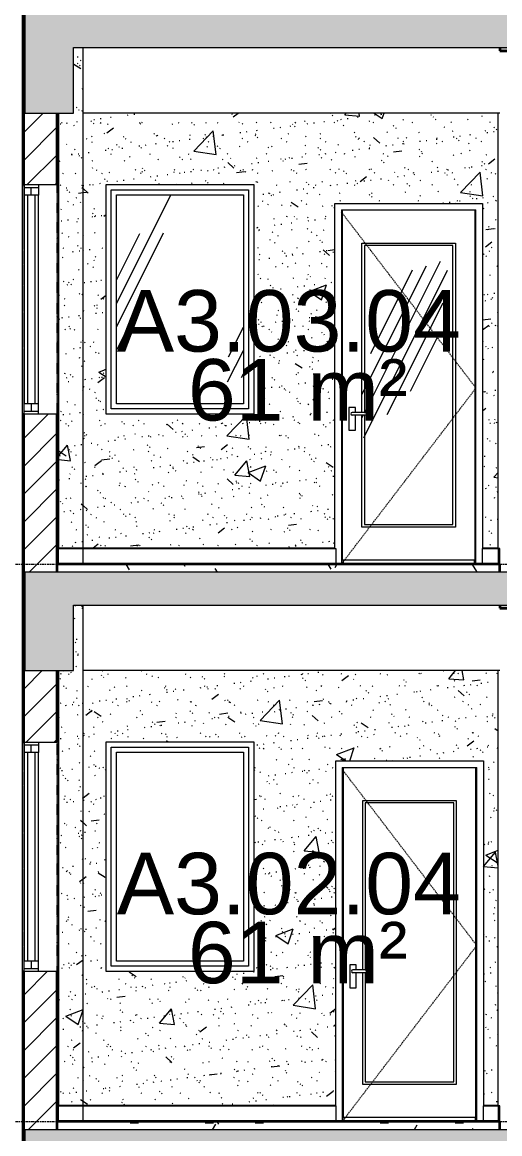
# Model space of a CAD drawing. Header units: millimetres. Extents: x -92143 to -2058, y -8802 to 35300.
# Drawn here: x -78248 to -75337, y 5525 to 12305 of the extents above; entities that cross this region are included whole.
import ezdxf

# ---------------------------------------------------------------- set-up
doc = ezdxf.new("R2010")
doc.units = ezdxf.units.MM
for name, pattern in [('1 NÉT CALL OUT', [6, 3, -3]), ('Centre', [31.75, 6.35, -4.7625, 15.875, -4.7625]), ('Dash', [6.35, 3.175, -3.175]), ('Grid Line', [22.225, 12.7, -3.175, 3.175, -3.175])]:
    doc.linetypes.add(name, pattern=pattern)
for name, color, linetype, lineweight in [('0-1', 7, 'Continuous', 5), ('A-AREA-IDEN', 2, 'Continuous', 9), ('A-DETL-GENF-1', 7, 'Continuous', 9), ('A-DETL-GENF-HDLN-1', 7, 'Dash', 9), ('A-DETL-GENF-HDLN-2', 1, 'Continuous', 9), ('A-DETL-THIN', 151, 'Continuous', 9), ('A-DOOR', 31, 'Continuous', 9), ('A-DOOR-1', 7, 'Continuous', 9), ('A-FLOR-1', 10, 'Continuous', 35), ('A-FLOR-HRAL', 11, 'Continuous', 9), ('A-FLOR-HRAL-1', 253, 'Continuous', 18), ('A-FLOR-HRAL-2', 9, 'Continuous', 9), ('A-FLOR-LEVL-2', 51, 'Centre', 9), ('A-FLOR-PATT-1', 7, 'Continuous', 9), ('A-FLOR-PATT-2', 67, 'Continuous', 9), ('A-GLAZ', 151, 'Continuous', 9), ('A-GLAZ-1', 7, 'Continuous', 9), ('A-GLAZ-2', 7, '1 NÉT CALL OUT', 9), ('A-GLAZ-3', 151, 'Continuous', 18), ('A-GLAZ-4', 55, '1 NÉT CALL OUT', 9), ('A-WALL', 113, 'Continuous', 9), ('A-WALL-1', 7, 'Continuous', 9), ('A-WALL-3', 113, 'Continuous', 25), ('A-WALL-PATT-1', 7, 'Continuous', 9), ('A-WALL-PATT-2', 9, 'Continuous', 9), ('A-WALL-PATT-4', 111, 'Continuous', 9), ('I-WALL-1', 250, 'Continuous', 25), ('I-WALL-2', 7, 'Continuous', 9), ('S-BEAM-1', 12, 'Continuous', 5), ('S-BEAM-2', 7, 'Continuous', 9), ('S-BEAM-3', 10, 'Continuous', 35), ('S-COLS-1', 7, 'Continuous', 9), ('S-GRID-1', 1, 'Grid Line', 9)]:
    doc.layers.add(name, color=color, linetype=linetype, lineweight=lineweight)
doc.styles.add('Arial', font='arial.ttf', dxfattribs={"height": 375})
pattern_1 = [(45, (-51987.05, 14125), (-79.5495, 79.5495), [])]
pattern_2 = [(50, (-51987.05, 14125), (1093.104, -95.634), [114.3, -1257.3]), (355, (-51987, 14125), (-211.457, 1146.34), [91.44, -1005.84]), (100.451, (-51896, 14117), (881.656, 1050.7), [97.14, -1068.54]), (46.184, (-51987, 14429.8), (1626.475, -252.26), [171.45, -1885.95]), (96.636, (-51851.5, 14408.8), (1424.42, 1484.565), [145.71, -1602.81]), (351.184, (-51987, 14429.8), (1424.43, 1484.55), [137.16, -1508.76]), (21, (-51834.65, 14353.6), (909.686, -613.59), [114.3, -1257.3]), (326, (-51834.7, 14353.6), (370.81, 1105.13), [91.44, -1005.84]), (71.451, (-51758.8, 14302.5), (1280.503, 491.528), [97.14, -1068.54]), (37.5, (-51987.05, 14125), (18.5313, 507.33), [50.292, -943.356, 50.292, -970.788, -1009.65]), (37.5, (-51987.05, 14125), (18.5313, 507.33), [-2014.728, 50.292, -959.358]), (7.5, (-51987.05, 14125), (400.918, 601.084), [50.292, -531.876, 50.292, -920.496, -384.81]), (7.5, (-51987.05, 14125), (400.918, 601.084), [-1552.956, 50.292, -334.518]), (327.5, (-52326.9, 14125), (813.545, -34.374), [50.292, -330.708, 50.292, -1138.428, -1577.34]), (327.5, (-52326.9, 14125), (813.545, -34.374), [-1569.72, 50.292, -1527.048]), (317.5, (-52479.3, 14125), (888.775, 152.56), [50.292, -445.008, 50.292, -739.14, -1120.14]), (317.5, (-52479.3, 14125), (888.775, 152.56), [-1284.732, 50.292, -1069.848])]
pattern_3 = [(37.5, (-51987.05, 14125), (-4.79953, 146.8239), [5.029, -110.795, 5.029, -124.511, -123.825]), (37.5, (-51987.05, 14125), (-4.79953, 146.8239), [-245.364, 5.029, -118.796]), (7.5, (-51987.05, 14125), (134.8574, 215.0472), [5.029, -57.455, 5.029, -99.365, -40.005]), (7.5, (-51987.05, 14125), (134.8574, 215.0472), [-166.878, 5.029, -34.976]), (327.5, (-52080.78, 14125), (237.29776, 0.4316), [5.029, -33.071, 5.029, -132.131, -179.07]), (327.5, (-52080.78, 14125), (237.29776, 0.4316), [-175.26, 5.029, -174.041]), (317.5, (-52080.78, 14125), (229.067, 66.8792), [5.029, -14.021, 5.029, -84.887, -102.87]), (317.5, (-52080.78, 14125), (229.067, 66.8792), [-108.966, 5.029, -97.841])]
pattern_4 = [(0, (-51987.05, 14125), (609.6, 152.4), [50.292, -406.908, 50.292, -406.908, -2438.4]), (0, (-51987.05, 14125), (609.6, 152.4), [-914.4, 50.292, -864.108, 50.292, -406.908, -1066.8]), (0, (-51987.05, 14125), (609.6, 152.4), [-2286, 50.292, -254.508, 50.292, -711.708]), (120, (-51758.45, 14201.2), (-436.7823, 451.7291), [50.292, -406.908, 50.292, -2845.308]), (120, (-51758.45, 14201.2), (-436.7823, 451.7291), [-507.492, -406.908, 50.292, -864.108, -1524]), (120, (-51758.45, 14201.2), (-436.7823, 451.7291), [-1828.8, 50.292, -406.908, 50.292, -1016.508]), (120, (-51758.45, 14201.2), (-436.7823, 451.7291), [-2336.292, -254.508, 50.292, -711.708]), (240, (-51682.25, 14506), (-172.8177, -604.1291), [50.292, -406.908, 50.292, -406.908, -2438.4]), (240, (-51682.25, 14506), (-172.8177, -604.1291), [-914.4, 50.292, -864.108, 50.292, -406.908, -1066.8]), (240, (-51682.25, 14506), (-172.8177, -604.1291), [-2286, 50.292, -254.508, 50.292, -711.708])]
pattern_5 = [(63.435, (-51796.6, 14220.2), (-766.75, 2300.24), [952.5, -571.5, 952.5, -571.5, -1211.71]), (63.435, (-51796.6, 14220.2), (-766.75, 2300.24), [-3048, 381, -830.71]), (63.435, (-51844.2, 14267.9), (-766.75, 2300.24), [762, -952.5, 571.5, -571.5, -1402.21]), (63.435, (-51844.2, 14267.9), (-766.75, 2300.24), [-2857.5, 666.75, -735.46]), (63.435, (-51844.2, 14410.8), (-766.75, 2300.24), [571.5, -1143, 381, -571.5, -1592.71]), (63.435, (-51844.2, 14410.8), (-766.75, 2300.24), [-2667, 857.25, -735.46]), (63.435, (-51701.3, 14267.9), (-766.75, 2300.24), [571.5, -1143, 476.25, -2068.96]), (63.435, (-51558.4, 14410.8), (-766.75, 2300.24), [285.75, -1428.75, 190.5, -2354.71]), (63.435, (-51796.6, 14648.9), (-766.75, 2300.24), [190.5, -1428.75, 190.5, -762, -1687.96]), (63.435, (-51796.6, 14648.9), (-766.75, 2300.24), [-2571.75, 476.25, -1211.71]), (63.435, (-50939.3, 14506), (-766.75, 2300.24), [952.5, -1428.75, 1143, -754.51]), (63.435, (-50939.3, 14363.1), (-766.75, 2300.24), [1333.5, -952.5, 1428.75, -564.01]), (63.435, (-50844, 14410.8), (-766.75, 2300.24), [1524, -762, 1143, -830.71]), (63.435, (-50701.2, 14553.6), (-766.75, 2300.24), [952.5, -1333.5, 762, -1211.71]), (63.435, (-50844, 14839.4), (-766.75, 2300.24), [476.25, -1905, 571.5, -1306.96]), (63.435, (-50558.3, 14696.5), (-766.75, 2300.24), [381, -1905, 381, -1592.71])]
pattern_6 = [(45, (-51987.05, 14125), (-84.8528, 84.8528), [])]

# ---------------------------------------------------------------- blocks, each defined once
blk = doc.blocks.new('NCV_TKTC_KET CAU_rvt-1-TKCS_MẶT CẮT E')
at = {"layer": 'A-FLOR-PATT-1'}
for points in [[(-78233.3, 12180), (-78233.3, 12350), (-78236.9, 12350), (-78236.9, 12180)], [(-78236.9, 8780), (-78233.3, 8780.2), (-78233.3, 8950), (-78236.9, 8950)], [(-78233.3, 5380), (-78233.3, 5550), (-78236.9, 5550), (-78236.9, 5380)]]:
    blk.add_hatch(color=256, dxfattribs=at).paths.add_polyline_path(points)
h = blk.add_hatch(color=256, dxfattribs=at)
h.paths.add_polyline_path([(-48635.6, 12130), (-48635.6, 12150), (-50536.9, 12150), (-50536.9, 12130), (-48844.9, 12130)])
h.paths.add_polyline_path([(-73236.9, 12130), (-73236.9, 12150), (-75336.9, 12150), (-75336.9, 12130), (-73352.2, 12130)])
h.paths.add_polyline_path([(-20336.9, 12130), (-20336.9, 12150), (-22235.3, 12150), (-22235.3, 12130), (-20484.2, 12130)])
h.paths.add_polyline_path([(-66936.9, 12130), (-65032.3, 12130), (-65032.3, 12150), (-66936.9, 12150)])
h.paths.add_polyline_path([(-22435.3, 12130), (-22435.3, 12150), (-22438.4, 12150), (-22438.4, 12130)])
h.paths.add_polyline_path([(-28536.9, 12130), (-28536.9, 12150), (-30435.3, 12150), (-30435.3, 12130), (-28807.5, 12130)])
h.paths.add_polyline_path([(-58736.9, 12130), (-56833.3, 12130), (-56833.3, 12150), (-58736.9, 12150)])
h.paths.add_polyline_path([(-30635.3, 12130), (-30635.3, 12150), (-30638.4, 12150), (-30638.4, 12130)])
h.paths.add_polyline_path([(-40434.4, 12130), (-40434.4, 12150), (-42336.9, 12150), (-42336.9, 12130), (-40521.7, 12130)])
h.paths.add_polyline_path([(-48435.6, 12130), (-48433.3, 12130), (-48433.3, 12150), (-48435.6, 12150)])
h = blk.add_hatch(color=256, dxfattribs=at)
h.paths.add_polyline_path([(-74122.9, 8730), (-73236.9, 8730), (-73236.9, 8750), (-75336.9, 8750), (-75336.9, 8730), (-74739.4, 8730)])
h.paths.add_polyline_path([(-20336.9, 8730), (-20336.9, 8750), (-22235.3, 8750), (-22235.3, 8730), (-20484.2, 8730)])
h.paths.add_polyline_path([(-66936.9, 8730), (-65032.3, 8730), (-65032.3, 8750), (-66936.9, 8750)])
h.paths.add_polyline_path([(-22438.4, 8730), (-22435.3, 8730.3), (-22435.3, 8750), (-22438.4, 8749.9), (-22438.4, 8741.9)])
h.paths.add_polyline_path([(-28536.9, 8730), (-28536.9, 8750), (-30435.3, 8750), (-30435.3, 8730), (-28807.5, 8730)])
h.paths.add_polyline_path([(-58736.9, 8730), (-56833.3, 8730), (-56833.3, 8750), (-58736.9, 8750)])
h.paths.add_polyline_path([(-50536.9, 8730), (-48635.6, 8730), (-48635.6, 8750), (-50536.9, 8750)])
h.paths.add_polyline_path([(-30635.3, 8730), (-30635.3, 8750), (-30638.4, 8750), (-30638.4, 8730)])
h.paths.add_polyline_path([(-40434.4, 8730), (-40434.4, 8750), (-42336.9, 8750), (-42336.9, 8730), (-40521.7, 8730)])
h.paths.add_polyline_path([(-48435.6, 8730), (-48433.3, 8730), (-48433.3, 8750), (-48435.6, 8750)])
at = {"layer": 'S-BEAM-1'}
for points in [[(-78233.3, 11750), (-78233.3, 12300), (-78236.9, 12300), (-78236.9, 11750)], [(-78233.3, 8350), (-78233.3, 8900), (-78236.9, 8900), (-78236.9, 8350)]]:
    blk.add_hatch(color=256, dxfattribs=at).paths.add_polyline_path(points)
at = {"layer": 'A-FLOR-1'}
for p, q in [((-78236.9, 12350), (-78236.9, 12180)), ((-78236.9, 12180), (-78233.3, 12180)), ((-75336.9, 12150), (-75336.9, 12130)), ((-75336.9, 12130), (-73236.9, 12130)), ((-78233.3, 8950), (-78236.9, 8950)), ((-78236.9, 8950), (-78236.9, 8780)), ((-78236.9, 8780), (-78233.3, 8780)), ((-75336.9, 8750), (-75336.9, 8730)), ((-75336.9, 8730), (-73236.9, 8730)), ((-78233.3, 5550), (-78236.9, 5550)), ((-78236.9, 5550), (-78236.9, 5380))]:
    blk.add_line(p, q, dxfattribs=at)
at = {"layer": 'S-BEAM-2'}
for p, q in [((-76536.9, 11750), (-77876.9, 11750)), ((-75336.9, 11750), (-76536.9, 11750)), ((-76536.9, 8350), (-77876.9, 8350)), ((-75336.9, 8350), (-76536.9, 8350))]:
    blk.add_line(p, q, dxfattribs=at)
at = {"layer": 'S-BEAM-3'}
for p, q in [((-78233.3, 12300), (-78236.9, 12300)), ((-78236.9, 12300), (-78236.9, 11750)), ((-78236.9, 11750), (-78233.3, 11750)), ((-78233.3, 8900), (-78236.9, 8900)), ((-78236.9, 8900), (-78236.9, 8350)), ((-78236.9, 8350), (-78233.3, 8350))]:
    blk.add_line(p, q, dxfattribs=at)
at = {"layer": 'S-COLS-1'}
for p, q in [((-77886.9, 9095), (-77886.9, 9100)), ((-77886.9, 5695), (-77886.9, 5700))]:
    blk.add_line(p, q, dxfattribs=at)
blk = doc.blocks.new('DOOR_CW_01 CANH MO-PANEL KINH - DIW_01-900x2200-CỬA GỖ VÂN LAMINATE-553393-TKCS_MẶT CẮT E')
at = {"layer": 'A-DETL-GENF-HDLN-1'}
for p, q in [((-50676.9, 6673.5), (-51496.9, 7747)), ((-51496.9, 5600), (-50676.9, 6673.5))]:
    blk.add_line(p, q, dxfattribs=at)
at = {"layer": 'A-DOOR-1'}
for p, q in [((-51496.9, 7760), (-51496.9, 5600)), ((-51496.9, 7760), (-50676.9, 7760)), ((-50681.9, 7758), (-51491.9, 7758)), ((-51491.9, 7758), (-51491.9, 5626)), ((-50681.9, 5626), (-50681.9, 7758)), ((-50676.9, 5600), (-50676.9, 7760)), ((-51371.9, 6524.5), (-51371.9, 7558)), ((-51371.9, 7558), (-50801.9, 7558)), ((-51356.9, 7543), (-51356.9, 6524.5)), ((-50816.9, 7543), (-51356.9, 7543)), ((-50816.9, 5841), (-50816.9, 7543)), ((-50801.9, 7558), (-50801.9, 5826)), ((-51412.2, 6556), (-51451.7, 6556)), ((-51451.7, 6556), (-51451.7, 6416)), ((-51356.9, 6524.5), (-51431.9, 6524.5)), ((-51412.2, 6524.5), (-51412.2, 6556)), ((-51356.9, 6524.5), (-51331.1, 6524.5)), ((-51331.1, 6524.5), (-51331.1, 6507.5)), ((-51356.9, 6507.5), (-51431.9, 6507.5)), ((-51412.2, 6416), (-51412.2, 6507.5)), ((-51371.9, 5826), (-51371.9, 6507.5)), ((-51356.9, 6507.5), (-51356.9, 5841)), ((-51331.1, 6507.5), (-51356.9, 6507.5)), ((-51451.7, 6416), (-51412.2, 6416)), ((-51356.9, 5841), (-50816.9, 5841)), ((-50801.9, 5826), (-51371.9, 5826)), ((-51536.9, 5695), (-51536.9, 5700)), ((-50636.9, 5700), (-50636.9, 5695)), ((-51491.9, 5626), (-50681.9, 5626)), ((-51486.9, 5626), (-51486.9, 5600)), ((-50686.9, 5626), (-50686.9, 5600))]:
    blk.add_line(p, q, dxfattribs=at)
for start, end in [(90, 180), (180, 270)]:
    blk.add_arc((-51431.9, 6516), 8.5, start, end, dxfattribs=at)
blk = doc.blocks.new('M_Fixed - 900 x 1400-901191-TKCS_MẶT CẮT E')
at = {"layer": 'A-GLAZ-1'}
for p, q in [((-53204.9, 6547), (-53204.9, 7883)), ((-53204.9, 7883), (-52368.9, 7883)), ((-52368.9, 7883), (-52368.9, 6547)), ((-53173.9, 6578), (-53173.9, 7852)), ((-53173.9, 7852), (-52399.9, 7852)), ((-52399.9, 7852), (-52399.9, 6578)), ((-52399.9, 6578), (-53173.9, 6578)), ((-52368.9, 6547), (-53204.9, 6547))]:
    blk.add_line(p, q, dxfattribs=at)
blk = doc.blocks.new('Railing - Railing-944902-TKCS_MẶT CẮT E')
at = {"layer": 'A-FLOR-HRAL-1'}
for p, q in [((-75336.9, 5695), (-75346.9, 5695)), ((-75346.9, 5695), (-75346.9, 5600)), ((-75336.9, 5600), (-75336.9, 5695)), ((-75346.9, 5600), (-75336.9, 5600))]:
    blk.add_line(p, q, dxfattribs=at)
at = {"layer": 'A-FLOR-HRAL-2'}
for p, q in [((-75436.9, 5600), (-75436.9, 5695)), ((-75436.9, 5695), (-75346.9, 5695))]:
    blk.add_line(p, q, dxfattribs=at)
blk = doc.blocks.new('Railing - Railing-915998-TKCS_MẶT CẮT E')
at = {"layer": 'A-FLOR-HRAL-1'}
for p, q in [((-78026.9, 5695), (-78036.9, 5695)), ((-78036.9, 5695), (-78036.9, 5600)), ((-78026.9, 5600), (-78026.9, 5695)), ((-78036.9, 5600), (-78026.9, 5600))]:
    blk.add_line(p, q, dxfattribs=at)
at = {"layer": 'A-FLOR-HRAL-2'}
for p, q in [((-78026.9, 5695), (-77876.9, 5695)), ((-77876.9, 5600), (-77876.9, 5695)), ((-77876.9, 5695), (-76336.9, 5695)), ((-76336.9, 5695), (-76336.9, 5600))]:
    blk.add_line(p, q, dxfattribs=at)
blk = doc.blocks.new('NCV_TKTC_TANG 2_rvt-1-TKCS_MẶT CẮT E')
at = {"layer": 'A-FLOR-PATT-2'}
h = blk.add_hatch(dxfattribs=at)
h.set_pattern_fill('FP_2', color=256, style=0, pattern_type=2)
h.set_pattern_definition(pattern_4)
h.paths.add_polyline_path([(-75355.9, 5550), (-75336.9, 5550), (-75336.9, 5600), (-78036.9, 5600), (-78036.9, 5550), (-75972.5, 5550)])
at = {"layer": 'A-WALL-PATT-1'}
h = blk.add_hatch(dxfattribs=at)
h.set_pattern_fill('FP_5', color=256, style=0, pattern_type=2)
h.set_pattern_definition(pattern_1)
h.paths.add_polyline_path([(-78036.9, 5700), (-78026.9, 5700), (-78026.9, 8350), (-78036.9, 8350), (-78036.9, 5977.7)])
at = {"layer": 'A-WALL-PATT-2'}
h = blk.add_hatch(dxfattribs=at)
h.set_pattern_fill('FP_7', color=256, style=0, pattern_type=2)
h.set_pattern_definition(pattern_2)
h.paths.add_polyline_path([(-78026.9, 5700), (-77876.9, 5700), (-77876.9, 8750), (-77935.7, 8750), (-77936.9, 8350), (-78026.9, 8350), (-78026.9, 5977.7)])
h = blk.add_hatch(dxfattribs=at)
h.set_pattern_fill('FP_6', color=256, style=0, pattern_type=2)
h.set_pattern_definition(pattern_3)
h.paths.add_polyline_path([(-78026.9, 5700), (-77876.9, 5700), (-77876.9, 8750), (-77935.7, 8750), (-77936.9, 8350), (-78026.9, 8350), (-78026.9, 5977.7)])
h = blk.add_hatch(dxfattribs=at)
h.set_pattern_fill('FP_7', color=256, style=0, pattern_type=2)
h.set_pattern_definition(pattern_2)
h.paths.add_polyline_path([(-77876.9, 5700), (-76336.9, 5700), (-76336.9, 7800), (-75436.9, 7800), (-75436.9, 5700), (-75346.9, 5700), (-75346.9, 8350), (-77876.9, 8350), (-77876.9, 5977.7)])
h.paths.add_polyline_path([(-76836.9, 6515), (-77736.9, 6515), (-77736.9, 7915), (-76836.9, 7915), (-76836.9, 7195.1)])
h = blk.add_hatch(dxfattribs=at)
h.set_pattern_fill('FP_6', color=256, style=0, pattern_type=2)
h.set_pattern_definition(pattern_3)
h.paths.add_polyline_path([(-77876.9, 5700), (-76336.9, 5700), (-76336.9, 7800), (-75436.9, 7800), (-75436.9, 5700), (-75346.9, 5700), (-75346.9, 8350), (-77876.9, 8350), (-77876.9, 5977.7)])
h.paths.add_polyline_path([(-76836.9, 6515), (-77736.9, 6515), (-77736.9, 7915), (-76836.9, 7915), (-76836.9, 7195.1)])
at = {"layer": 'A-FLOR-1'}
for p, q in [((-75336.9, 5600), (-78036.9, 5600)), ((-78036.9, 5600), (-78036.9, 5550)), ((-75336.9, 5550), (-75336.9, 5600))]:
    blk.add_line(p, q, dxfattribs=at)
at = {"layer": 'A-WALL-1'}
blk.add_line((-75436.9, 5700), (-75436.9, 5695), dxfattribs=at)
at = {"layer": 'I-WALL-1'}
for p, q in [((-78036.9, 8350), (-78036.9, 7914.4)), ((-78026.9, 5700), (-78026.9, 8350)), ((-78036.9, 6514.4), (-78036.9, 5700)), ((-78036.9, 5700), (-78026.9, 5700))]:
    blk.add_line(p, q, dxfattribs=at)
at = {"layer": 'I-WALL-2'}
for p, q in [((-77876.9, 5700), (-77876.9, 8750)), ((-75346.9, 5700), (-75346.9, 8350)), ((-77736.9, 6515), (-77736.9, 7915)), ((-77736.9, 7915), (-76836.9, 7915)), ((-76836.9, 7915), (-76836.9, 6515)), ((-76336.9, 5700), (-76336.9, 7800)), ((-76336.9, 7800), (-75436.9, 7800)), ((-75436.9, 7800), (-75436.9, 5700)), ((-76836.9, 6515), (-77736.9, 6515)), ((-78026.9, 5700), (-77876.9, 5700)), ((-77876.9, 5700), (-76336.9, 5700)), ((-75436.9, 5700), (-75346.9, 5700))]:
    blk.add_line(p, q, dxfattribs=at)
at = {"layer": 'A-DOOR'}
blk.add_blockref('DOOR_CW_01 CANH MO-PANEL KINH - DIW_01-900x2200-CỬA GỖ VÂN LAMINATE-553393-TKCS_MẶT CẮT E', (-24800, 0), dxfattribs=at)
at = {"layer": 'A-FLOR-HRAL'}
for name in ['Railing - Railing-915998-TKCS_MẶT CẮT E', 'Railing - Railing-944902-TKCS_MẶT CẮT E']:
    blk.add_blockref(name, (0, 0), dxfattribs=at)
at = {"layer": 'A-GLAZ'}
blk.add_blockref('M_Fixed - 900 x 1400-901191-TKCS_MẶT CẮT E', (-24500, 0), dxfattribs=at)
blk = doc.blocks.new('DOOR_CW_01 CANH MO-PANEL KINH - DIW_01-900x2200-CỬA GỖ VÂN LAMINATE-V173-TKCS_MẶT CẮT E')
at = {"layer": 'A-DETL-GENF-HDLN-2'}
h = blk.add_hatch(dxfattribs=at)
h.set_pattern_fill('FP_34', color=256, style=0, pattern_type=2)
h.set_pattern_definition(pattern_5)
h.paths.add_polyline_path([(-76162, 9226), (-75607, 9226), (-75607, 10958), (-76177, 10958), (-76177, 9924.5), (-76162, 9924.5), (-76162, 10943), (-75622, 10943), (-75622, 9241), (-76162, 9241), (-76162, 9907.5), (-76177, 9907.5), (-76177, 9226)])
h = blk.add_hatch(dxfattribs=at)
h.set_pattern_fill('FP_34', color=256, style=0, pattern_type=2)
h.set_pattern_definition(pattern_5)
h.paths.add_polyline_path([(-75972.5, 9241), (-75622, 9241), (-75622, 10943), (-76162, 10943), (-76162, 9924.5), (-76136.1, 9924.5), (-76136.1, 9907.5), (-76162, 9907.5), (-76162, 9241)])
at = {"layer": 'A-DETL-GENF-HDLN-1'}
for p, q in [((-75482, 10073.5), (-76302, 11147)), ((-76302, 9000), (-75482, 10073.5))]:
    blk.add_line(p, q, dxfattribs=at)
at = {"layer": 'A-DOOR-1'}
for p, q in [((-76302, 11160), (-76302, 9000)), ((-76302, 11160), (-75482, 11160)), ((-75487, 11158), (-76297, 11158)), ((-76297, 11158), (-76297, 9026)), ((-75487, 9026), (-75487, 11158)), ((-75482, 9000), (-75482, 11160)), ((-76177, 9924.5), (-76177, 10958)), ((-76177, 10958), (-75607, 10958)), ((-76162, 10943), (-76162, 9924.5)), ((-75622, 10943), (-76162, 10943)), ((-75622, 9241), (-75622, 10943)), ((-75607, 10958), (-75607, 9226)), ((-76217.2, 9956), (-76256.7, 9956)), ((-76256.7, 9956), (-76256.7, 9816)), ((-76162, 9924.5), (-76237, 9924.5)), ((-76162, 9907.5), (-76237, 9907.5)), ((-76217.2, 9924.5), (-76217.2, 9956)), ((-76217.2, 9816), (-76217.2, 9907.5)), ((-76177, 9226), (-76177, 9907.5)), ((-76162, 9924.5), (-76136.1, 9924.5)), ((-76162, 9907.5), (-76162, 9241)), ((-76136.1, 9907.5), (-76162, 9907.5)), ((-76136.1, 9924.5), (-76136.1, 9907.5)), ((-76256.7, 9816), (-76217.2, 9816)), ((-75607, 9226), (-76177, 9226)), ((-76162, 9241), (-75622, 9241)), ((-76342, 9095), (-76342, 9100)), ((-75442, 9100), (-75442, 9095)), ((-76297, 9026), (-75487, 9026)), ((-76292, 9026), (-76292, 9000)), ((-75492, 9026), (-75492, 9000))]:
    blk.add_line(p, q, dxfattribs=at)
for start, end in [(90, 180), (180, 270)]:
    blk.add_arc((-76237, 9916), 8.5, start, end, dxfattribs=at)
blk = doc.blocks.new('M_Fixed - 900 x 1400-V175-TKCS_MẶT CẮT E')
at = {"layer": 'A-GLAZ'}
h = blk.add_hatch(dxfattribs=at)
h.set_pattern_fill('FP_34', color=256, style=0, pattern_type=2)
h.set_pattern_definition(pattern_5)
h.paths.add_polyline_path([(-77205.6, 9978), (-76899.9, 9978), (-76899.9, 11252), (-77673.9, 11252), (-77673.9, 9978)])
at = {"layer": 'A-GLAZ-1'}
for p, q in [((-77704.9, 9947), (-77704.9, 11283)), ((-77704.9, 11283), (-76868.9, 11283)), ((-76868.9, 11283), (-76868.9, 9947)), ((-77673.9, 9978), (-77673.9, 11252)), ((-77673.9, 11252), (-76899.9, 11252)), ((-76899.9, 11252), (-76899.9, 9978)), ((-76899.9, 9978), (-77673.9, 9978)), ((-76868.9, 9947), (-77704.9, 9947))]:
    blk.add_line(p, q, dxfattribs=at)
blk = doc.blocks.new('Railing - Railing-915997-TKCS_MẶT CẮT E')
at = {"layer": 'A-FLOR-HRAL-1'}
for p, q in [((-75336.9, 12495), (-75346.9, 12495)), ((-75346.9, 12495), (-75346.9, 12400)), ((-75336.9, 12400), (-75336.9, 12495)), ((-75346.9, 12400), (-75336.9, 12400))]:
    blk.add_line(p, q, dxfattribs=at)
at = {"layer": 'A-FLOR-HRAL-2'}
for p, q in [((-75442, 12400), (-75442, 12495)), ((-75442, 12495), (-75346.9, 12495))]:
    blk.add_line(p, q, dxfattribs=at)
blk = doc.blocks.new('Railing - Railing-939744-TKCS_MẶT CẮT E')
at = {"layer": 'A-FLOR-HRAL-1'}
for p, q in [((-78026.9, 12495), (-78036.9, 12495)), ((-78036.9, 12495), (-78036.9, 12400)), ((-78026.9, 12400), (-78026.9, 12495)), ((-78036.9, 12400), (-78026.9, 12400))]:
    blk.add_line(p, q, dxfattribs=at)
at = {"layer": 'A-FLOR-HRAL-2'}
for p, q in [((-78026.9, 12495), (-77876.9, 12495)), ((-77876.9, 12400), (-77876.9, 12495)), ((-77876.9, 12495), (-76336.9, 12495)), ((-76336.9, 12495), (-76336.9, 12400))]:
    blk.add_line(p, q, dxfattribs=at)
blk = doc.blocks.new('NCV_TKTC_TANG 3 - 4_rvt-2-TKCS_MẶT CẮT E')
at = {"layer": 'A-FLOR-PATT-2'}
h = blk.add_hatch(dxfattribs=at)
h.set_pattern_fill('FP_2', color=256, style=0, pattern_type=2)
h.set_pattern_definition(pattern_4)
h.paths.add_polyline_path([(-75355.9, 8950), (-75336.9, 8950), (-75336.9, 9000), (-78036.9, 9000), (-78036.9, 8950), (-75972.5, 8950)])
at = {"layer": 'A-WALL-PATT-1'}
h = blk.add_hatch(dxfattribs=at)
h.set_pattern_fill('FP_5', color=256, style=0, pattern_type=2)
h.set_pattern_definition(pattern_1)
h.paths.add_polyline_path([(-78036.9, 9100), (-78026.9, 9100), (-78026.9, 11750), (-78036.9, 11750), (-78036.9, 9630.1)])
at = {"layer": 'A-WALL-PATT-2'}
h = blk.add_hatch(dxfattribs=at)
h.set_pattern_fill('FP_7', color=256, style=0, pattern_type=2)
h.set_pattern_definition(pattern_2)
h.paths.add_polyline_path([(-78026.9, 9100), (-77876.9, 9100), (-77876.9, 12150), (-77935.7, 12150), (-77936.9, 11750), (-78026.9, 11750), (-78026.9, 9630.1)])
h = blk.add_hatch(dxfattribs=at)
h.set_pattern_fill('FP_6', color=256, style=0, pattern_type=2)
h.set_pattern_definition(pattern_3)
h.paths.add_polyline_path([(-78026.9, 9100), (-77876.9, 9100), (-77876.9, 12150), (-77935.7, 12150), (-77936.9, 11750), (-78026.9, 11750), (-78026.9, 9630.1)])
h = blk.add_hatch(dxfattribs=at)
h.set_pattern_fill('FP_7', color=256, style=0, pattern_type=2)
h.set_pattern_definition(pattern_2)
h.paths.add_polyline_path([(-77876.9, 9100), (-76342, 9100), (-76342, 11200), (-75442, 11200), (-75442, 9100), (-75346.9, 9100), (-75346.9, 11750), (-77876.9, 11750), (-77876.9, 9630.1)])
h.paths.add_polyline_path([(-76836.9, 9915), (-77736.9, 9915), (-77736.9, 11315), (-76836.9, 11315), (-76836.9, 10847.5)])
h = blk.add_hatch(dxfattribs=at)
h.set_pattern_fill('FP_6', color=256, style=0, pattern_type=2)
h.set_pattern_definition(pattern_3)
h.paths.add_polyline_path([(-77876.9, 9100), (-76342, 9100), (-76342, 11200), (-75442, 11200), (-75442, 9100), (-75346.9, 9100), (-75346.9, 11750), (-77876.9, 11750), (-77876.9, 9630.1)])
h.paths.add_polyline_path([(-76836.9, 9915), (-77736.9, 9915), (-77736.9, 11315), (-76836.9, 11315), (-76836.9, 10847.5)])
at = {"layer": 'A-FLOR-1'}
for p, q in [((-75336.9, 9000), (-78036.9, 9000)), ((-78036.9, 9000), (-78036.9, 8950)), ((-75336.9, 8950), (-75336.9, 9000))]:
    blk.add_line(p, q, dxfattribs=at)
at = {"layer": 'A-WALL-1'}
blk.add_line((-75442, 9100), (-75442, 9095), dxfattribs=at)
at = {"layer": 'I-WALL-1'}
for p, q in [((-78036.9, 11750), (-78036.9, 11314.4)), ((-78026.9, 9100), (-78026.9, 11750)), ((-78036.9, 9914.4), (-78036.9, 9100)), ((-78036.9, 9100), (-78026.9, 9100))]:
    blk.add_line(p, q, dxfattribs=at)
at = {"layer": 'I-WALL-2'}
for p, q in [((-77876.9, 9100), (-77876.9, 12150)), ((-75346.9, 9100), (-75346.9, 11750)), ((-77736.9, 9915), (-77736.9, 11315)), ((-77736.9, 11315), (-76836.9, 11315)), ((-76836.9, 11315), (-76836.9, 9915)), ((-76342, 9100), (-76342, 11200)), ((-76342, 11200), (-75442, 11200)), ((-75442, 11200), (-75442, 9100)), ((-76836.9, 9915), (-77736.9, 9915)), ((-78026.9, 9100), (-77876.9, 9100)), ((-77876.9, 9100), (-76342, 9100)), ((-75442, 9100), (-75346.9, 9100))]:
    blk.add_line(p, q, dxfattribs=at)
at = {"layer": 'A-DOOR'}
blk.add_blockref('DOOR_CW_01 CANH MO-PANEL KINH - DIW_01-900x2200-CỬA GỖ VÂN LAMINATE-V173-TKCS_MẶT CẮT E', (0, 0), dxfattribs=at)
at = {"layer": 'A-FLOR-HRAL'}
for name in ['Railing - Railing-939744-TKCS_MẶT CẮT E', 'Railing - Railing-915997-TKCS_MẶT CẮT E']:
    blk.add_blockref(name, (0, -3400), dxfattribs=at)
at = {"layer": 'A-GLAZ'}
blk.add_blockref('M_Fixed - 900 x 1400-V175-TKCS_MẶT CẮT E', (0, 0), dxfattribs=at)
blk = doc.blocks.new('1_FAMILY RVT - W01-WxH 1400x1400xmm-389822-TKCS_MẶT CẮT E')
at = {"layer": 'A-GLAZ'}
for p, q in [((-78236.9, 11250.9), (-78236.9, 9977.9)), ((-78148, 9977.9), (-78148, 11250.9))]:
    blk.add_line(p, q, dxfattribs=at)
at = {"layer": 'A-GLAZ-3'}
for p, q in [((-78236.9, 11314.4), (-78036.9, 11314.4)), ((-78236.9, 11314.4), (-78236.9, 11250.9)), ((-78148, 11295.4), (-78236.9, 11295.4)), ((-78192.5, 11250.9), (-78192.5, 11295.4)), ((-78148, 11314.4), (-78148, 11250.9)), ((-78148, 11250.9), (-78236.9, 11250.9)), ((-78214.7, 11250.9), (-78214.7, 9977.9)), ((-78170.3, 11250.9), (-78170.3, 9977.9)), ((-78148, 9977.9), (-78236.9, 9977.9)), ((-78236.9, 9914.4), (-78236.9, 9977.9)), ((-78192.5, 9977.9), (-78192.5, 9933.5)), ((-78148, 9914.4), (-78148, 9977.9)), ((-78236.9, 9933.5), (-78148, 9933.5)), ((-78036.9, 9914.4), (-78236.9, 9914.4))]:
    blk.add_line(p, q, dxfattribs=at)
at = {"layer": 'A-GLAZ-4'}
for p, q in [((-78236.9, 9914.4), (-78236.9, 11314.4)), ((-78036.9, 11314.4), (-78036.9, 9914.4))]:
    blk.add_line(p, q, dxfattribs=at)

msp = doc.modelspace()

# ---------------------------------------------------------------- hatches: boundary and pattern name
at = {"layer": 'A-DETL-GENF-1'}
for points in [[(-17236.9, 11750), (-17236.9, 12350), (-78233.3, 12350), (-78233.3, 11750), (-77935.7, 11750), (-77935.7, 12150), (-73233.6, 12150), (-73233.6, 11950), (-73033.3, 11950), (-73033.3, 12150), (-70108.5, 12150), (-70108.5, 11900), (-69708.5, 11900), (-69708.5, 12150), (-65032.3, 12150), (-65032.3, 11950), (-64832.3, 11950), (-64832.3, 12150), (-61933.6, 12150), (-61933.6, 11900), (-61533.6, 11900), (-61533.6, 12150), (-56833.3, 12150), (-56833.3, 11950), (-56633.3, 11950), (-56633.3, 12150), (-53733.2, 12150), (-53733.2, 11900), (-53333.2, 11900), (-53333.2, 12150), (-48635.6, 12150), (-48635.6, 11950), (-48435.6, 11950), (-48435.6, 12150), (-45535.3, 12150), (-45535.3, 11900), (-45134.4, 11900), (-45134.4, 12150), (-40434.4, 12150), (-40434.4, 11950), (-40234.4, 11950), (-40234.4, 12150), (-37436.9, 12150), (-37436.9, 11900), (-37037.4, 11900), (-37037.4, 12150), (-33860.3, 12150), (-33860.3, 11900), (-33436.9, 11900), (-33436.9, 12150), (-30635.3, 12150), (-30635.3, 11950), (-30435.3, 11950), (-30435.3, 12150), (-25735.7, 12150), (-25735.7, 11900), (-25335.7, 11900), (-25335.7, 12150), (-22435.3, 12150), (-22435.3, 11950), (-22235.3, 11950), (-22235.3, 12150), (-17535.3, 12150), (-17535.3, 11750)], [(-77935.7, 8350), (-77935.7, 8750), (-73233.6, 8750), (-73233.6, 8550), (-73033.3, 8550), (-73033.3, 8750), (-70108.5, 8750), (-70108.5, 8500), (-69708.5, 8500), (-69708.5, 8750), (-65032.3, 8750), (-65032.3, 8550), (-64832.3, 8550), (-64832.3, 8750), (-61933.6, 8750), (-61933.6, 8500), (-61533.6, 8500), (-61533.6, 8750), (-56833.3, 8750), (-56833.3, 8550), (-56633.3, 8550), (-56633.3, 8750), (-53733.2, 8750), (-53733.2, 8500), (-53333.2, 8500), (-53333.2, 8750), (-48635.6, 8750), (-48635.6, 8550), (-48435.6, 8550), (-48435.6, 8750), (-45535.3, 8750), (-45535.3, 8500), (-45134.4, 8500), (-45134.4, 8750), (-40434.4, 8750), (-40434.4, 8550), (-40234.4, 8550), (-40234.4, 8750), (-37436.9, 8750), (-37436.9, 8500), (-37037.4, 8500), (-37037.4, 8750), (-33860.3, 8750), (-33860.3, 8500), (-33436.9, 8500), (-33436.9, 8750), (-30635.3, 8750), (-30635.3, 8550), (-30435.3, 8550), (-30435.3, 8750), (-25735.7, 8750), (-25735.7, 8500), (-25335.7, 8500), (-25335.7, 8750), (-22435.3, 8750), (-22435.3, 8550), (-22235.3, 8550), (-22235.3, 8750), (-17535.3, 8750), (-17535.3, 8350), (-17236.9, 8350), (-17236.9, 8950), (-78233.3, 8950), (-78233.3, 8350)], [(-17236.9, 4950), (-17236.9, 5550), (-78233.3, 5550), (-78233.3, 4950), (-77935.7, 4950), (-77935.7, 5350), (-73233.6, 5350), (-73233.6, 5150), (-73033.3, 5150), (-73033.3, 5350), (-70108.5, 5350), (-70108.5, 5100), (-69708.5, 5100), (-69708.5, 5350), (-65032.3, 5350), (-65032.3, 5150), (-64832.3, 5150), (-64832.3, 5350), (-61933.6, 5350), (-61933.6, 5100), (-61533.6, 5100), (-61533.6, 5350), (-56833.3, 5350), (-56833.3, 5150), (-56633.3, 5150), (-56633.3, 5350), (-53733.2, 5350), (-53733.2, 5100), (-53333.2, 5100), (-53333.2, 5350), (-48635.6, 5350), (-48635.6, 5150), (-48435.6, 5150), (-48435.6, 5350), (-45535.3, 5350), (-45535.3, 5100), (-45134.4, 5100), (-45134.4, 5350), (-40434.4, 5350), (-40434.4, 5150), (-40234.4, 5150), (-40234.4, 5350), (-37436.9, 5350), (-37436.9, 5100), (-37037.4, 5100), (-37037.4, 5350), (-33860.3, 5350), (-33860.3, 5100), (-33436.9, 5100), (-33436.9, 5350), (-30635.3, 5350), (-30635.3, 5150), (-30435.3, 5150), (-30435.3, 5350), (-25735.7, 5350), (-25735.7, 5100), (-25335.7, 5100), (-25335.7, 5350), (-22435.3, 5350), (-22435.3, 5150), (-22235.3, 5150), (-22235.3, 5350), (-17535.3, 5350), (-17535.3, 4950)]]:
    msp.add_hatch(color=256, dxfattribs=at).paths.add_polyline_path(points)
at = {"layer": 'A-WALL-PATT-4'}
h = msp.add_hatch(dxfattribs=at)
h.set_pattern_fill('FP_1', color=256, style=0, pattern_type=2)
h.set_pattern_definition(pattern_6)
h.paths.add_polyline_path([(-78233.3, 8950), (-78036.9, 8950), (-78036.9, 9914.4), (-78236.9, 9914.4), (-78236.9, 8950)])
h.paths.add_polyline_path([(-78236.9, 11314.4), (-78036.9, 11314.4), (-78036.9, 11750), (-78233.3, 11750), (-78233.3, 12200), (-78236.9, 12200), (-78236.9, 11750)])
h = msp.add_hatch(dxfattribs=at)
h.set_pattern_fill('FP_1', color=256, style=0, pattern_type=2)
h.set_pattern_definition(pattern_6)
h.paths.add_polyline_path([(-78233.3, 5550), (-78036.9, 5550), (-78036.9, 6514.4), (-78236.9, 6514.4), (-78236.9, 5550)])
h.paths.add_polyline_path([(-78236.9, 7914.4), (-78036.9, 7914.4), (-78036.9, 8350), (-78233.3, 8350), (-78233.3, 8800), (-78236.9, 8800), (-78236.9, 8350)])

# ---------------------------------------------------------------- linework, layer by layer
at = {"layer": 'A-DETL-THIN'}
for p, q in [((-78233.3, 12350), (-78233.3, 11750)), ((-77935.7, 11750), (-77935.7, 12150)), ((-77935.7, 12150), (-73233.6, 12150)), ((-78233.3, 11750), (-77935.7, 11750)), ((-37037.4, 8950), (-78233.3, 8950)), ((-78233.3, 8950), (-78233.3, 8350)), ((-77935.7, 8350), (-77935.7, 8750)), ((-77935.7, 8750), (-73233.6, 8750)), ((-78233.3, 8350), (-77935.7, 8350)), ((-37037.4, 5550), (-78233.3, 5550)), ((-78233.3, 5550), (-78233.3, 4950))]:
    msp.add_line(p, q, dxfattribs=at)
at = {"layer": 'A-FLOR-LEVL-2'}
for p, q in [((-92142.8, 9000), (-5549.7, 9000)), ((-92142.8, 5600), (-5549.7, 5600))]:
    msp.add_line(p, q, dxfattribs=at)
at = {"layer": 'A-WALL'}
for p, q in [((-78236.9, 12200), (-78236.9, 11314.4)), ((-78246.9, 9914.4), (-78246.9, 11314.4)), ((-78236.9, 9914.4), (-78236.9, 8950)), ((-78236.9, 8800), (-78236.9, 7914.4)), ((-78246.9, 6514.4), (-78246.9, 7914.4)), ((-78236.9, 6514.4), (-78236.9, 5550))]:
    msp.add_line(p, q, dxfattribs=at)
at = {"layer": 'A-WALL-3'}
for p, q in [((-78246.9, 13314.4), (-78246.9, 11314.4)), ((-78236.9, 12200), (-78236.9, 12350)), ((-78233.3, 12200), (-78236.9, 12200)), ((-78036.9, 11314.4), (-78036.9, 11750)), ((-78246.9, 11314.4), (-78236.9, 11314.4)), ((-78246.9, 9914.4), (-78246.9, 7914.4)), ((-78236.9, 9914.4), (-78246.9, 9914.4)), ((-78036.9, 8950), (-78036.9, 9914.4)), ((-78246.9, 8950), (-78233.3, 8950)), ((-78236.9, 8800), (-78236.9, 8950)), ((-78233.3, 8800), (-78236.9, 8800)), ((-78036.9, 7914.4), (-78036.9, 8350)), ((-78246.9, 7914.4), (-78236.9, 7914.4)), ((-78236.9, 6514.4), (-78246.9, 6514.4)), ((-78246.9, 6514.4), (-78246.9, 5550)), ((-78036.9, 5550), (-78036.9, 6514.4)), ((-78246.9, 5600), (-78246.9, 4700)), ((-78236.9, 5600), (-78246.9, 5600)), ((-78236.9, 5400), (-78236.9, 5600)), ((-78246.9, 5550), (-78233.3, 5550))]:
    msp.add_line(p, q, dxfattribs=at)
at = {"layer": 'S-GRID-1'}
msp.add_line((-78236.9, -3701.5), (-78236.9, 30542.5), dxfattribs=at)

# ---------------------------------------------------------------- block references
at = {"layer": '0-1'}
for name in ['NCV_TKTC_KET CAU_rvt-1-TKCS_MẶT CẮT E', 'NCV_TKTC_TANG 3 - 4_rvt-2-TKCS_MẶT CẮT E', 'NCV_TKTC_TANG 2_rvt-1-TKCS_MẶT CẮT E']:
    msp.add_blockref(name, (0, 0), dxfattribs=at)
at = {"layer": 'A-GLAZ-2'}
for p in [(0, 0), (0, -3400)]:
    msp.add_blockref('1_FAMILY RVT - W01-WxH 1400x1400xmm-389822-TKCS_MẶT CẮT E', p, dxfattribs=at)

# ---------------------------------------------------------------- texts
at = {"layer": 'A-AREA-IDEN', "char_height": 375, "line_spacing_factor": 0.936439, "style": 'Arial'}
for s, insert, width, attachment_point in [('\\pt7.5,15,22.5,30,37.5,45,52.5,60,67.5,75,82.5,90,97.5,105,112.5,120,127.5,135,142.5,150,157.5,165,172.5,180,187.5,195,202.5,210,217.5,225,232.5,240;A3.03.04', (-76622.7, 10290.9), 2094, 8), ('\\pt7.5,15,22.5,30,37.5,45,52.5,60,67.5,75,82.5,90,97.5,105,112.5,120,127.5,135,142.5,150,157.5,165,172.5,180,187.5,195,202.5,210,217.5,225,232.5,240;61 m²', (-76568.4, 10060.4), 1359, 5), ('\\pt7.5,15,22.5,30,37.5,45,52.5,60,67.5,75,82.5,90,97.5,105,112.5,120,127.5,135,142.5,150,157.5,165,172.5,180,187.5,195,202.5,210,217.5,225,232.5,240;A3.02.04', (-76622.7, 6858.4), 2094, 8), ('\\pt7.5,15,22.5,30,37.5,45,52.5,60,67.5,75,82.5,90,97.5,105,112.5,120,127.5,135,142.5,150,157.5,165,172.5,180,187.5,195,202.5,210,217.5,225,232.5,240;61 m²', (-76568.4, 6627.9), 1359, 5)]:
    msp.add_mtext(s, dxfattribs=dict(at, insert=insert, width=width, attachment_point=attachment_point))

doc.saveas('drawing.dxf')
